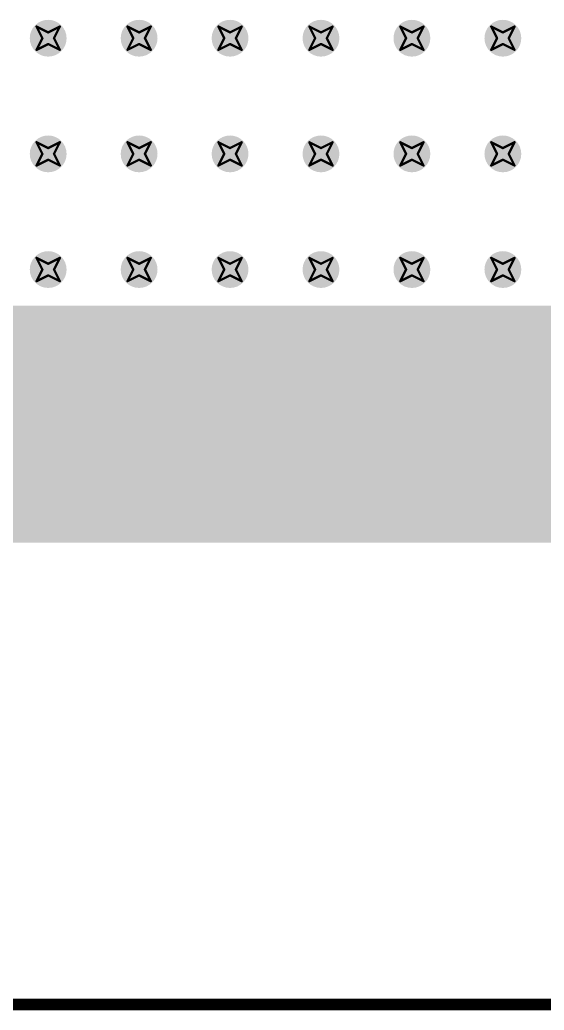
# Model space of a CAD drawing. Header units: inches. Extents: x -11 to 1110, y -7 to 455.
# Drawn here: x 615.66 to 627.12, y -0.13 to 21.51 of the extents above; entities that cross this region are included whole.
import ezdxf

# ---------------------------------------------------------------- set-up
doc = ezdxf.new("R2010")
doc.units = ezdxf.units.IN
for name, color, linetype in [('Board_outline', 216, 'Continuous'), ('Bottom Layer', 5, 'Continuous'), ('Bottom Solder', 6, 'Continuous'), ('Drill Drawing', 1, 'Continuous'), ('Top Layer', 1, 'Continuous'), ('Top Solder', 216, 'Continuous'), ('Via Holes', 16, 'Continuous')]:
    doc.layers.add(name, color=color, linetype=linetype)

msp = doc.modelspace()

# ---------------------------------------------------------------- hatches: boundary and pattern name
at = {"layer": 'Bottom Layer'}
h = msp.add_hatch(color=5, dxfattribs=at)
edge = h.paths.add_edge_path()
edge.add_arc((616.284, 21.107), 0.3, 0, 360)
h = msp.add_hatch(color=5, dxfattribs=at)
edge = h.paths.add_edge_path()
edge.add_arc((618.27, 21.107), 0.3, 0, 360)
h = msp.add_hatch(color=5, dxfattribs=at)
edge = h.paths.add_edge_path()
edge.add_arc((620.256, 21.107), 0.3, 0, 360)
h = msp.add_hatch(color=5, dxfattribs=at)
edge = h.paths.add_edge_path()
edge.add_arc((622.242, 21.107), 0.3, 0, 360)
h = msp.add_hatch(color=5, dxfattribs=at)
edge = h.paths.add_edge_path()
edge.add_arc((624.228, 21.107), 0.3, 0, 360)
h = msp.add_hatch(color=5, dxfattribs=at)
edge = h.paths.add_edge_path()
edge.add_arc((626.215, 21.107), 0.3, 0, 360)
h = msp.add_hatch(color=5, dxfattribs=at)
edge = h.paths.add_edge_path()
edge.add_arc((616.284, 18.58), 0.3, 0, 360)
h = msp.add_hatch(color=5, dxfattribs=at)
edge = h.paths.add_edge_path()
edge.add_arc((618.27, 18.58), 0.3, 0, 360)
h = msp.add_hatch(color=5, dxfattribs=at)
edge = h.paths.add_edge_path()
edge.add_arc((620.256, 18.58), 0.3, 0, 360)
h = msp.add_hatch(color=5, dxfattribs=at)
edge = h.paths.add_edge_path()
edge.add_arc((622.242, 18.58), 0.3, 0, 360)
h = msp.add_hatch(color=5, dxfattribs=at)
edge = h.paths.add_edge_path()
edge.add_arc((624.228, 18.58), 0.3, 0, 360)
h = msp.add_hatch(color=5, dxfattribs=at)
edge = h.paths.add_edge_path()
edge.add_arc((626.215, 18.58), 0.3, 0, 360)
h = msp.add_hatch(color=5, dxfattribs=at)
edge = h.paths.add_edge_path()
edge.add_arc((616.284, 16.053), 0.3, 0, 360)
h = msp.add_hatch(color=5, dxfattribs=at)
edge = h.paths.add_edge_path()
edge.add_arc((618.27, 16.053), 0.3, 0, 360)
h = msp.add_hatch(color=5, dxfattribs=at)
edge = h.paths.add_edge_path()
edge.add_arc((620.256, 16.053), 0.3, 0, 360)
h = msp.add_hatch(color=5, dxfattribs=at)
edge = h.paths.add_edge_path()
edge.add_arc((622.242, 16.053), 0.3, 0, 360)
h = msp.add_hatch(color=5, dxfattribs=at)
edge = h.paths.add_edge_path()
edge.add_arc((624.228, 16.053), 0.3, 0, 360)
h = msp.add_hatch(color=5, dxfattribs=at)
edge = h.paths.add_edge_path()
edge.add_arc((626.215, 16.053), 0.3, 0, 360)
msp.add_hatch(color=5, dxfattribs=at).paths.add_polyline_path([(638.324, 15.265), (638.324, 10.084), (638.324, 7.398), (636.222, 7.398), (636.222, 8.833), (633.25, 8.833), (633.25, 9.811), (633.25, 10.084), (590.448, 10.084), (590.448, 0.259), (560.172, 0.259), (560.172, 5.842), (576.809, 5.842), (576.809, 10.471), (575.64, 10.471), (575.64, 12.086), (574, 12.086), (573.731, 12.355), (573.731, 12.781), (573.736, 12.781), (573.736, 13.621), (573.956, 13.621), (573.956, 12.781), (574.536, 12.781), (574.536, 13.621), (586.638, 13.621), (586.638, 15.265)])
at = {"layer": 'Bottom Solder'}
h = msp.add_hatch(color=6, dxfattribs=at)
edge = h.paths.add_edge_path()
edge.add_arc((616.284, 21.107), 0.402, 0, 360)
h = msp.add_hatch(color=6, dxfattribs=at)
edge = h.paths.add_edge_path()
edge.add_arc((618.27, 21.107), 0.402, 0, 360)
h = msp.add_hatch(color=6, dxfattribs=at)
edge = h.paths.add_edge_path()
edge.add_arc((620.256, 21.107), 0.402, 0, 360)
h = msp.add_hatch(color=6, dxfattribs=at)
edge = h.paths.add_edge_path()
edge.add_arc((622.242, 21.107), 0.402, 0, 360)
h = msp.add_hatch(color=6, dxfattribs=at)
edge = h.paths.add_edge_path()
edge.add_arc((624.228, 21.107), 0.402, 0, 360)
h = msp.add_hatch(color=6, dxfattribs=at)
edge = h.paths.add_edge_path()
edge.add_arc((626.215, 21.107), 0.402, 0, 360)
h = msp.add_hatch(color=6, dxfattribs=at)
edge = h.paths.add_edge_path()
edge.add_arc((616.284, 18.58), 0.402, 0, 360)
h = msp.add_hatch(color=6, dxfattribs=at)
edge = h.paths.add_edge_path()
edge.add_arc((618.27, 18.58), 0.402, 0, 360)
h = msp.add_hatch(color=6, dxfattribs=at)
edge = h.paths.add_edge_path()
edge.add_arc((620.256, 18.58), 0.402, 0, 360)
h = msp.add_hatch(color=6, dxfattribs=at)
edge = h.paths.add_edge_path()
edge.add_arc((622.242, 18.58), 0.402, 0, 360)
h = msp.add_hatch(color=6, dxfattribs=at)
edge = h.paths.add_edge_path()
edge.add_arc((624.228, 18.58), 0.402, 0, 360)
h = msp.add_hatch(color=6, dxfattribs=at)
edge = h.paths.add_edge_path()
edge.add_arc((626.215, 18.58), 0.402, 0, 360)
h = msp.add_hatch(color=6, dxfattribs=at)
edge = h.paths.add_edge_path()
edge.add_arc((616.284, 16.053), 0.402, 0, 360)
h = msp.add_hatch(color=6, dxfattribs=at)
edge = h.paths.add_edge_path()
edge.add_arc((618.27, 16.053), 0.402, 0, 360)
h = msp.add_hatch(color=6, dxfattribs=at)
edge = h.paths.add_edge_path()
edge.add_arc((620.256, 16.053), 0.402, 0, 360)
h = msp.add_hatch(color=6, dxfattribs=at)
edge = h.paths.add_edge_path()
edge.add_arc((622.242, 16.053), 0.402, 0, 360)
h = msp.add_hatch(color=6, dxfattribs=at)
edge = h.paths.add_edge_path()
edge.add_arc((624.228, 16.053), 0.402, 0, 360)
h = msp.add_hatch(color=6, dxfattribs=at)
edge = h.paths.add_edge_path()
edge.add_arc((626.215, 16.053), 0.402, 0, 360)
at = {"layer": 'Top Layer'}
h = msp.add_hatch(color=1, dxfattribs=at)
edge = h.paths.add_edge_path()
edge.add_arc((616.284, 21.107), 0.3, 0, 360)
h = msp.add_hatch(color=1, dxfattribs=at)
edge = h.paths.add_edge_path()
edge.add_arc((618.27, 21.107), 0.3, 0, 360)
h = msp.add_hatch(color=1, dxfattribs=at)
edge = h.paths.add_edge_path()
edge.add_arc((620.256, 21.107), 0.3, 0, 360)
h = msp.add_hatch(color=1, dxfattribs=at)
edge = h.paths.add_edge_path()
edge.add_arc((622.242, 21.107), 0.3, 0, 360)
h = msp.add_hatch(color=1, dxfattribs=at)
edge = h.paths.add_edge_path()
edge.add_arc((624.228, 21.107), 0.3, 0, 360)
h = msp.add_hatch(color=1, dxfattribs=at)
edge = h.paths.add_edge_path()
edge.add_arc((626.215, 21.107), 0.3, 0, 360)
h = msp.add_hatch(color=1, dxfattribs=at)
edge = h.paths.add_edge_path()
edge.add_arc((616.284, 18.58), 0.3, 0, 360)
h = msp.add_hatch(color=1, dxfattribs=at)
edge = h.paths.add_edge_path()
edge.add_arc((618.27, 18.58), 0.3, 0, 360)
h = msp.add_hatch(color=1, dxfattribs=at)
edge = h.paths.add_edge_path()
edge.add_arc((620.256, 18.58), 0.3, 0, 360)
h = msp.add_hatch(color=1, dxfattribs=at)
edge = h.paths.add_edge_path()
edge.add_arc((622.242, 18.58), 0.3, 0, 360)
h = msp.add_hatch(color=1, dxfattribs=at)
edge = h.paths.add_edge_path()
edge.add_arc((624.228, 18.58), 0.3, 0, 360)
h = msp.add_hatch(color=1, dxfattribs=at)
edge = h.paths.add_edge_path()
edge.add_arc((626.215, 18.58), 0.3, 0, 360)
h = msp.add_hatch(color=1, dxfattribs=at)
edge = h.paths.add_edge_path()
edge.add_arc((616.284, 16.053), 0.3, 0, 360)
h = msp.add_hatch(color=1, dxfattribs=at)
edge = h.paths.add_edge_path()
edge.add_arc((618.27, 16.053), 0.3, 0, 360)
h = msp.add_hatch(color=1, dxfattribs=at)
edge = h.paths.add_edge_path()
edge.add_arc((620.256, 16.053), 0.3, 0, 360)
h = msp.add_hatch(color=1, dxfattribs=at)
edge = h.paths.add_edge_path()
edge.add_arc((622.242, 16.053), 0.3, 0, 360)
h = msp.add_hatch(color=1, dxfattribs=at)
edge = h.paths.add_edge_path()
edge.add_arc((624.228, 16.053), 0.3, 0, 360)
h = msp.add_hatch(color=1, dxfattribs=at)
edge = h.paths.add_edge_path()
edge.add_arc((626.215, 16.053), 0.3, 0, 360)
at = {"layer": 'Top Solder'}
h = msp.add_hatch(color=216, dxfattribs=at)
edge = h.paths.add_edge_path()
edge.add_arc((616.284, 21.107), 0.402, 0, 360)
h = msp.add_hatch(color=216, dxfattribs=at)
edge = h.paths.add_edge_path()
edge.add_arc((618.27, 21.107), 0.402, 0, 360)
h = msp.add_hatch(color=216, dxfattribs=at)
edge = h.paths.add_edge_path()
edge.add_arc((620.256, 21.107), 0.402, 0, 360)
h = msp.add_hatch(color=216, dxfattribs=at)
edge = h.paths.add_edge_path()
edge.add_arc((622.242, 21.107), 0.402, 0, 360)
h = msp.add_hatch(color=216, dxfattribs=at)
edge = h.paths.add_edge_path()
edge.add_arc((624.228, 21.107), 0.402, 0, 360)
h = msp.add_hatch(color=216, dxfattribs=at)
edge = h.paths.add_edge_path()
edge.add_arc((626.215, 21.107), 0.402, 0, 360)
h = msp.add_hatch(color=216, dxfattribs=at)
edge = h.paths.add_edge_path()
edge.add_arc((616.284, 18.58), 0.402, 0, 360)
h = msp.add_hatch(color=216, dxfattribs=at)
edge = h.paths.add_edge_path()
edge.add_arc((618.27, 18.58), 0.402, 0, 360)
h = msp.add_hatch(color=216, dxfattribs=at)
edge = h.paths.add_edge_path()
edge.add_arc((620.256, 18.58), 0.402, 0, 360)
h = msp.add_hatch(color=216, dxfattribs=at)
edge = h.paths.add_edge_path()
edge.add_arc((622.242, 18.58), 0.402, 0, 360)
h = msp.add_hatch(color=216, dxfattribs=at)
edge = h.paths.add_edge_path()
edge.add_arc((624.228, 18.58), 0.402, 0, 360)
h = msp.add_hatch(color=216, dxfattribs=at)
edge = h.paths.add_edge_path()
edge.add_arc((626.215, 18.58), 0.402, 0, 360)
h = msp.add_hatch(color=216, dxfattribs=at)
edge = h.paths.add_edge_path()
edge.add_arc((616.284, 16.053), 0.402, 0, 360)
h = msp.add_hatch(color=216, dxfattribs=at)
edge = h.paths.add_edge_path()
edge.add_arc((618.27, 16.053), 0.402, 0, 360)
h = msp.add_hatch(color=216, dxfattribs=at)
edge = h.paths.add_edge_path()
edge.add_arc((620.256, 16.053), 0.402, 0, 360)
h = msp.add_hatch(color=216, dxfattribs=at)
edge = h.paths.add_edge_path()
edge.add_arc((622.242, 16.053), 0.402, 0, 360)
h = msp.add_hatch(color=216, dxfattribs=at)
edge = h.paths.add_edge_path()
edge.add_arc((624.228, 16.053), 0.402, 0, 360)
h = msp.add_hatch(color=216, dxfattribs=at)
edge = h.paths.add_edge_path()
edge.add_arc((626.215, 16.053), 0.402, 0, 360)
at = {"layer": 'Via Holes'}
h = msp.add_hatch(color=7, dxfattribs=at)
edge = h.paths.add_edge_path()
edge.add_arc((616.284, 21.107), 0.15, 0, 360)
h = msp.add_hatch(color=7, dxfattribs=at)
edge = h.paths.add_edge_path()
edge.add_arc((618.27, 21.107), 0.15, 0, 360)
h = msp.add_hatch(color=7, dxfattribs=at)
edge = h.paths.add_edge_path()
edge.add_arc((620.256, 21.107), 0.15, 0, 360)
h = msp.add_hatch(color=7, dxfattribs=at)
edge = h.paths.add_edge_path()
edge.add_arc((622.242, 21.107), 0.15, 0, 360)
h = msp.add_hatch(color=7, dxfattribs=at)
edge = h.paths.add_edge_path()
edge.add_arc((624.228, 21.107), 0.15, 0, 360)
h = msp.add_hatch(color=7, dxfattribs=at)
edge = h.paths.add_edge_path()
edge.add_arc((626.215, 21.107), 0.15, 0, 360)
h = msp.add_hatch(color=7, dxfattribs=at)
edge = h.paths.add_edge_path()
edge.add_arc((616.284, 18.58), 0.15, 0, 360)
h = msp.add_hatch(color=7, dxfattribs=at)
edge = h.paths.add_edge_path()
edge.add_arc((618.27, 18.58), 0.15, 0, 360)
h = msp.add_hatch(color=7, dxfattribs=at)
edge = h.paths.add_edge_path()
edge.add_arc((620.256, 18.58), 0.15, 0, 360)
h = msp.add_hatch(color=7, dxfattribs=at)
edge = h.paths.add_edge_path()
edge.add_arc((622.242, 18.58), 0.15, 0, 360)
h = msp.add_hatch(color=7, dxfattribs=at)
edge = h.paths.add_edge_path()
edge.add_arc((624.228, 18.58), 0.15, 0, 360)
h = msp.add_hatch(color=7, dxfattribs=at)
edge = h.paths.add_edge_path()
edge.add_arc((626.215, 18.58), 0.15, 0, 360)
h = msp.add_hatch(color=7, dxfattribs=at)
edge = h.paths.add_edge_path()
edge.add_arc((616.284, 16.053), 0.15, 0, 360)
h = msp.add_hatch(color=7, dxfattribs=at)
edge = h.paths.add_edge_path()
edge.add_arc((618.27, 16.053), 0.15, 0, 360)
h = msp.add_hatch(color=7, dxfattribs=at)
edge = h.paths.add_edge_path()
edge.add_arc((620.256, 16.053), 0.15, 0, 360)
h = msp.add_hatch(color=7, dxfattribs=at)
edge = h.paths.add_edge_path()
edge.add_arc((622.242, 16.053), 0.15, 0, 360)
h = msp.add_hatch(color=7, dxfattribs=at)
edge = h.paths.add_edge_path()
edge.add_arc((624.228, 16.053), 0.15, 0, 360)
h = msp.add_hatch(color=7, dxfattribs=at)
edge = h.paths.add_edge_path()
edge.add_arc((626.215, 16.053), 0.15, 0, 360)

# ---------------------------------------------------------------- linework, layer by layer
at = {"layer": 'Board_outline'}
msp.add_lwpolyline([(0, 0, 0.254, 0.254, 0), (704, 0, 0.254, 0.254, 0)], format="xyseb", dxfattribs=at)
at = {"layer": 'Drill Drawing'}
for points in [[(616.03, 21.361, 0.0508, 0.0508, 0), (616.284, 21.234, 0.0508, 0.0508, 0)], [(616.03, 21.361, 0.0508, 0.0508, 0), (616.157, 21.107, 0.0508, 0.0508, 0)], [(616.284, 21.234, 0.0508, 0.0508, 0), (616.538, 21.361, 0.0508, 0.0508, 0)], [(616.411, 21.107, 0.0508, 0.0508, 0), (616.538, 21.361, 0.0508, 0.0508, 0)], [(618.016, 21.361, 0.0508, 0.0508, 0), (618.27, 21.234, 0.0508, 0.0508, 0)], [(618.016, 21.361, 0.0508, 0.0508, 0), (618.143, 21.107, 0.0508, 0.0508, 0)], [(618.27, 21.234, 0.0508, 0.0508, 0), (618.524, 21.361, 0.0508, 0.0508, 0)], [(618.397, 21.107, 0.0508, 0.0508, 0), (618.524, 21.361, 0.0508, 0.0508, 0)], [(620.002, 21.361, 0.0508, 0.0508, 0), (620.256, 21.234, 0.0508, 0.0508, 0)], [(620.002, 21.361, 0.0508, 0.0508, 0), (620.129, 21.107, 0.0508, 0.0508, 0)], [(620.256, 21.234, 0.0508, 0.0508, 0), (620.51, 21.361, 0.0508, 0.0508, 0)], [(620.383, 21.107, 0.0508, 0.0508, 0), (620.51, 21.361, 0.0508, 0.0508, 0)], [(621.988, 21.361, 0.0508, 0.0508, 0), (622.242, 21.234, 0.0508, 0.0508, 0)], [(621.988, 21.361, 0.0508, 0.0508, 0), (622.115, 21.107, 0.0508, 0.0508, 0)], [(622.242, 21.234, 0.0508, 0.0508, 0), (622.496, 21.361, 0.0508, 0.0508, 0)], [(622.369, 21.107, 0.0508, 0.0508, 0), (622.496, 21.361, 0.0508, 0.0508, 0)], [(623.974, 21.361, 0.0508, 0.0508, 0), (624.228, 21.234, 0.0508, 0.0508, 0)], [(623.974, 21.361, 0.0508, 0.0508, 0), (624.101, 21.107, 0.0508, 0.0508, 0)], [(624.228, 21.234, 0.0508, 0.0508, 0), (624.482, 21.361, 0.0508, 0.0508, 0)], [(624.355, 21.107, 0.0508, 0.0508, 0), (624.482, 21.361, 0.0508, 0.0508, 0)], [(625.961, 21.361, 0.0508, 0.0508, 0), (626.215, 21.234, 0.0508, 0.0508, 0)], [(625.961, 21.361, 0.0508, 0.0508, 0), (626.088, 21.107, 0.0508, 0.0508, 0)], [(626.215, 21.234, 0.0508, 0.0508, 0), (626.469, 21.361, 0.0508, 0.0508, 0)], [(626.342, 21.107, 0.0508, 0.0508, 0), (626.469, 21.361, 0.0508, 0.0508, 0)], [(616.03, 20.853, 0.0508, 0.0508, 0), (616.157, 21.107, 0.0508, 0.0508, 0)], [(616.03, 20.853, 0.0508, 0.0508, 0), (616.284, 20.98, 0.0508, 0.0508, 0)], [(616.284, 20.98, 0.0508, 0.0508, 0), (616.538, 20.853, 0.0508, 0.0508, 0)], [(616.411, 21.107, 0.0508, 0.0508, 0), (616.538, 20.853, 0.0508, 0.0508, 0)], [(618.016, 20.853, 0.0508, 0.0508, 0), (618.143, 21.107, 0.0508, 0.0508, 0)], [(618.016, 20.853, 0.0508, 0.0508, 0), (618.27, 20.98, 0.0508, 0.0508, 0)], [(618.27, 20.98, 0.0508, 0.0508, 0), (618.524, 20.853, 0.0508, 0.0508, 0)], [(618.397, 21.107, 0.0508, 0.0508, 0), (618.524, 20.853, 0.0508, 0.0508, 0)], [(620.002, 20.853, 0.0508, 0.0508, 0), (620.129, 21.107, 0.0508, 0.0508, 0)], [(620.002, 20.853, 0.0508, 0.0508, 0), (620.256, 20.98, 0.0508, 0.0508, 0)], [(620.256, 20.98, 0.0508, 0.0508, 0), (620.51, 20.853, 0.0508, 0.0508, 0)], [(620.383, 21.107, 0.0508, 0.0508, 0), (620.51, 20.853, 0.0508, 0.0508, 0)], [(621.988, 20.853, 0.0508, 0.0508, 0), (622.115, 21.107, 0.0508, 0.0508, 0)], [(621.988, 20.853, 0.0508, 0.0508, 0), (622.242, 20.98, 0.0508, 0.0508, 0)], [(622.242, 20.98, 0.0508, 0.0508, 0), (622.496, 20.853, 0.0508, 0.0508, 0)], [(622.369, 21.107, 0.0508, 0.0508, 0), (622.496, 20.853, 0.0508, 0.0508, 0)], [(623.974, 20.853, 0.0508, 0.0508, 0), (624.101, 21.107, 0.0508, 0.0508, 0)], [(623.974, 20.853, 0.0508, 0.0508, 0), (624.228, 20.98, 0.0508, 0.0508, 0)], [(624.228, 20.98, 0.0508, 0.0508, 0), (624.482, 20.853, 0.0508, 0.0508, 0)], [(624.355, 21.107, 0.0508, 0.0508, 0), (624.482, 20.853, 0.0508, 0.0508, 0)], [(625.961, 20.853, 0.0508, 0.0508, 0), (626.088, 21.107, 0.0508, 0.0508, 0)], [(625.961, 20.853, 0.0508, 0.0508, 0), (626.215, 20.98, 0.0508, 0.0508, 0)], [(626.215, 20.98, 0.0508, 0.0508, 0), (626.469, 20.853, 0.0508, 0.0508, 0)], [(626.342, 21.107, 0.0508, 0.0508, 0), (626.469, 20.853, 0.0508, 0.0508, 0)], [(616.03, 18.834, 0.0508, 0.0508, 0), (616.284, 18.707, 0.0508, 0.0508, 0)], [(616.03, 18.834, 0.0508, 0.0508, 0), (616.157, 18.58, 0.0508, 0.0508, 0)], [(616.284, 18.707, 0.0508, 0.0508, 0), (616.538, 18.834, 0.0508, 0.0508, 0)], [(616.411, 18.58, 0.0508, 0.0508, 0), (616.538, 18.834, 0.0508, 0.0508, 0)], [(618.016, 18.834, 0.0508, 0.0508, 0), (618.27, 18.707, 0.0508, 0.0508, 0)], [(618.016, 18.834, 0.0508, 0.0508, 0), (618.143, 18.58, 0.0508, 0.0508, 0)], [(618.27, 18.707, 0.0508, 0.0508, 0), (618.524, 18.834, 0.0508, 0.0508, 0)], [(618.397, 18.58, 0.0508, 0.0508, 0), (618.524, 18.834, 0.0508, 0.0508, 0)], [(620.002, 18.834, 0.0508, 0.0508, 0), (620.256, 18.707, 0.0508, 0.0508, 0)], [(620.002, 18.834, 0.0508, 0.0508, 0), (620.129, 18.58, 0.0508, 0.0508, 0)], [(620.256, 18.707, 0.0508, 0.0508, 0), (620.51, 18.834, 0.0508, 0.0508, 0)], [(620.383, 18.58, 0.0508, 0.0508, 0), (620.51, 18.834, 0.0508, 0.0508, 0)], [(621.988, 18.834, 0.0508, 0.0508, 0), (622.242, 18.707, 0.0508, 0.0508, 0)], [(621.988, 18.834, 0.0508, 0.0508, 0), (622.115, 18.58, 0.0508, 0.0508, 0)], [(622.242, 18.707, 0.0508, 0.0508, 0), (622.496, 18.834, 0.0508, 0.0508, 0)], [(622.369, 18.58, 0.0508, 0.0508, 0), (622.496, 18.834, 0.0508, 0.0508, 0)], [(623.974, 18.834, 0.0508, 0.0508, 0), (624.228, 18.707, 0.0508, 0.0508, 0)], [(623.974, 18.834, 0.0508, 0.0508, 0), (624.101, 18.58, 0.0508, 0.0508, 0)], [(624.228, 18.707, 0.0508, 0.0508, 0), (624.482, 18.834, 0.0508, 0.0508, 0)], [(624.355, 18.58, 0.0508, 0.0508, 0), (624.482, 18.834, 0.0508, 0.0508, 0)], [(625.961, 18.834, 0.0508, 0.0508, 0), (626.215, 18.707, 0.0508, 0.0508, 0)], [(625.961, 18.834, 0.0508, 0.0508, 0), (626.088, 18.58, 0.0508, 0.0508, 0)], [(626.215, 18.707, 0.0508, 0.0508, 0), (626.469, 18.834, 0.0508, 0.0508, 0)], [(626.342, 18.58, 0.0508, 0.0508, 0), (626.469, 18.834, 0.0508, 0.0508, 0)], [(616.03, 18.326, 0.0508, 0.0508, 0), (616.157, 18.58, 0.0508, 0.0508, 0)], [(616.03, 18.326, 0.0508, 0.0508, 0), (616.284, 18.453, 0.0508, 0.0508, 0)], [(616.284, 18.453, 0.0508, 0.0508, 0), (616.538, 18.326, 0.0508, 0.0508, 0)], [(616.411, 18.58, 0.0508, 0.0508, 0), (616.538, 18.326, 0.0508, 0.0508, 0)], [(618.016, 18.326, 0.0508, 0.0508, 0), (618.143, 18.58, 0.0508, 0.0508, 0)], [(618.016, 18.326, 0.0508, 0.0508, 0), (618.27, 18.453, 0.0508, 0.0508, 0)], [(618.27, 18.453, 0.0508, 0.0508, 0), (618.524, 18.326, 0.0508, 0.0508, 0)], [(618.397, 18.58, 0.0508, 0.0508, 0), (618.524, 18.326, 0.0508, 0.0508, 0)], [(620.002, 18.326, 0.0508, 0.0508, 0), (620.129, 18.58, 0.0508, 0.0508, 0)], [(620.002, 18.326, 0.0508, 0.0508, 0), (620.256, 18.453, 0.0508, 0.0508, 0)], [(620.256, 18.453, 0.0508, 0.0508, 0), (620.51, 18.326, 0.0508, 0.0508, 0)], [(620.383, 18.58, 0.0508, 0.0508, 0), (620.51, 18.326, 0.0508, 0.0508, 0)], [(621.988, 18.326, 0.0508, 0.0508, 0), (622.115, 18.58, 0.0508, 0.0508, 0)], [(621.988, 18.326, 0.0508, 0.0508, 0), (622.242, 18.453, 0.0508, 0.0508, 0)], [(622.242, 18.453, 0.0508, 0.0508, 0), (622.496, 18.326, 0.0508, 0.0508, 0)], [(622.369, 18.58, 0.0508, 0.0508, 0), (622.496, 18.326, 0.0508, 0.0508, 0)], [(623.974, 18.326, 0.0508, 0.0508, 0), (624.101, 18.58, 0.0508, 0.0508, 0)], [(623.974, 18.326, 0.0508, 0.0508, 0), (624.228, 18.453, 0.0508, 0.0508, 0)], [(624.228, 18.453, 0.0508, 0.0508, 0), (624.482, 18.326, 0.0508, 0.0508, 0)], [(624.355, 18.58, 0.0508, 0.0508, 0), (624.482, 18.326, 0.0508, 0.0508, 0)], [(625.961, 18.326, 0.0508, 0.0508, 0), (626.088, 18.58, 0.0508, 0.0508, 0)], [(625.961, 18.326, 0.0508, 0.0508, 0), (626.215, 18.453, 0.0508, 0.0508, 0)], [(626.215, 18.453, 0.0508, 0.0508, 0), (626.469, 18.326, 0.0508, 0.0508, 0)], [(626.342, 18.58, 0.0508, 0.0508, 0), (626.469, 18.326, 0.0508, 0.0508, 0)], [(616.03, 16.307, 0.0508, 0.0508, 0), (616.284, 16.18, 0.0508, 0.0508, 0)], [(616.03, 16.307, 0.0508, 0.0508, 0), (616.157, 16.053, 0.0508, 0.0508, 0)], [(616.284, 16.18, 0.0508, 0.0508, 0), (616.538, 16.307, 0.0508, 0.0508, 0)], [(616.411, 16.053, 0.0508, 0.0508, 0), (616.538, 16.307, 0.0508, 0.0508, 0)], [(618.016, 16.307, 0.0508, 0.0508, 0), (618.27, 16.18, 0.0508, 0.0508, 0)], [(618.016, 16.307, 0.0508, 0.0508, 0), (618.143, 16.053, 0.0508, 0.0508, 0)], [(618.27, 16.18, 0.0508, 0.0508, 0), (618.524, 16.307, 0.0508, 0.0508, 0)], [(618.397, 16.053, 0.0508, 0.0508, 0), (618.524, 16.307, 0.0508, 0.0508, 0)], [(620.002, 16.307, 0.0508, 0.0508, 0), (620.256, 16.18, 0.0508, 0.0508, 0)], [(620.002, 16.307, 0.0508, 0.0508, 0), (620.129, 16.053, 0.0508, 0.0508, 0)], [(620.256, 16.18, 0.0508, 0.0508, 0), (620.51, 16.307, 0.0508, 0.0508, 0)], [(620.383, 16.053, 0.0508, 0.0508, 0), (620.51, 16.307, 0.0508, 0.0508, 0)], [(621.988, 16.307, 0.0508, 0.0508, 0), (622.242, 16.18, 0.0508, 0.0508, 0)], [(621.988, 16.307, 0.0508, 0.0508, 0), (622.115, 16.053, 0.0508, 0.0508, 0)], [(622.242, 16.18, 0.0508, 0.0508, 0), (622.496, 16.307, 0.0508, 0.0508, 0)], [(622.369, 16.053, 0.0508, 0.0508, 0), (622.496, 16.307, 0.0508, 0.0508, 0)], [(623.974, 16.307, 0.0508, 0.0508, 0), (624.228, 16.18, 0.0508, 0.0508, 0)], [(623.974, 16.307, 0.0508, 0.0508, 0), (624.101, 16.053, 0.0508, 0.0508, 0)], [(624.228, 16.18, 0.0508, 0.0508, 0), (624.482, 16.307, 0.0508, 0.0508, 0)], [(624.355, 16.053, 0.0508, 0.0508, 0), (624.482, 16.307, 0.0508, 0.0508, 0)], [(625.961, 16.307, 0.0508, 0.0508, 0), (626.215, 16.18, 0.0508, 0.0508, 0)], [(625.961, 16.307, 0.0508, 0.0508, 0), (626.088, 16.053, 0.0508, 0.0508, 0)], [(626.215, 16.18, 0.0508, 0.0508, 0), (626.469, 16.307, 0.0508, 0.0508, 0)], [(626.342, 16.053, 0.0508, 0.0508, 0), (626.469, 16.307, 0.0508, 0.0508, 0)], [(616.03, 15.799, 0.0508, 0.0508, 0), (616.157, 16.053, 0.0508, 0.0508, 0)], [(616.411, 16.053, 0.0508, 0.0508, 0), (616.538, 15.799, 0.0508, 0.0508, 0)], [(618.016, 15.799, 0.0508, 0.0508, 0), (618.143, 16.053, 0.0508, 0.0508, 0)], [(618.397, 16.053, 0.0508, 0.0508, 0), (618.524, 15.799, 0.0508, 0.0508, 0)], [(620.002, 15.799, 0.0508, 0.0508, 0), (620.129, 16.053, 0.0508, 0.0508, 0)], [(620.383, 16.053, 0.0508, 0.0508, 0), (620.51, 15.799, 0.0508, 0.0508, 0)], [(621.988, 15.799, 0.0508, 0.0508, 0), (622.115, 16.053, 0.0508, 0.0508, 0)], [(622.369, 16.053, 0.0508, 0.0508, 0), (622.496, 15.799, 0.0508, 0.0508, 0)], [(623.974, 15.799, 0.0508, 0.0508, 0), (624.101, 16.053, 0.0508, 0.0508, 0)], [(624.355, 16.053, 0.0508, 0.0508, 0), (624.482, 15.799, 0.0508, 0.0508, 0)], [(625.961, 15.799, 0.0508, 0.0508, 0), (626.088, 16.053, 0.0508, 0.0508, 0)], [(626.342, 16.053, 0.0508, 0.0508, 0), (626.469, 15.799, 0.0508, 0.0508, 0)], [(616.03, 15.799, 0.0508, 0.0508, 0), (616.284, 15.926, 0.0508, 0.0508, 0)], [(616.284, 15.926, 0.0508, 0.0508, 0), (616.538, 15.799, 0.0508, 0.0508, 0)], [(618.016, 15.799, 0.0508, 0.0508, 0), (618.27, 15.926, 0.0508, 0.0508, 0)], [(618.27, 15.926, 0.0508, 0.0508, 0), (618.524, 15.799, 0.0508, 0.0508, 0)], [(620.002, 15.799, 0.0508, 0.0508, 0), (620.256, 15.926, 0.0508, 0.0508, 0)], [(620.256, 15.926, 0.0508, 0.0508, 0), (620.51, 15.799, 0.0508, 0.0508, 0)], [(621.988, 15.799, 0.0508, 0.0508, 0), (622.242, 15.926, 0.0508, 0.0508, 0)], [(622.242, 15.926, 0.0508, 0.0508, 0), (622.496, 15.799, 0.0508, 0.0508, 0)], [(623.974, 15.799, 0.0508, 0.0508, 0), (624.228, 15.926, 0.0508, 0.0508, 0)], [(624.228, 15.926, 0.0508, 0.0508, 0), (624.482, 15.799, 0.0508, 0.0508, 0)], [(625.961, 15.799, 0.0508, 0.0508, 0), (626.215, 15.926, 0.0508, 0.0508, 0)], [(626.215, 15.926, 0.0508, 0.0508, 0), (626.469, 15.799, 0.0508, 0.0508, 0)]]:
    msp.add_lwpolyline(points, format="xyseb", dxfattribs=at)
for points in [[(616.017, 21.361, 0.0254, 0.0254, 1), (616.043, 21.361, 0.0254, 0.0254, 1)], [(616.017, 21.361, 0.0254, 0.0254, 1), (616.043, 21.361, 0.0254, 0.0254, 1)], [(616.271, 21.234, 0.0254, 0.0254, 1), (616.297, 21.234, 0.0254, 0.0254, 1)], [(616.271, 21.234, 0.0254, 0.0254, 1), (616.297, 21.234, 0.0254, 0.0254, 1)], [(616.525, 21.361, 0.0254, 0.0254, 1), (616.551, 21.361, 0.0254, 0.0254, 1)], [(616.525, 21.361, 0.0254, 0.0254, 1), (616.551, 21.361, 0.0254, 0.0254, 1)], [(618.003, 21.361, 0.0254, 0.0254, 1), (618.029, 21.361, 0.0254, 0.0254, 1)], [(618.003, 21.361, 0.0254, 0.0254, 1), (618.029, 21.361, 0.0254, 0.0254, 1)], [(618.257, 21.234, 0.0254, 0.0254, 1), (618.283, 21.234, 0.0254, 0.0254, 1)], [(618.257, 21.234, 0.0254, 0.0254, 1), (618.283, 21.234, 0.0254, 0.0254, 1)], [(618.511, 21.361, 0.0254, 0.0254, 1), (618.537, 21.361, 0.0254, 0.0254, 1)], [(618.511, 21.361, 0.0254, 0.0254, 1), (618.537, 21.361, 0.0254, 0.0254, 1)], [(619.989, 21.361, 0.0254, 0.0254, 1), (620.015, 21.361, 0.0254, 0.0254, 1)], [(619.989, 21.361, 0.0254, 0.0254, 1), (620.015, 21.361, 0.0254, 0.0254, 1)], [(620.243, 21.234, 0.0254, 0.0254, 1), (620.269, 21.234, 0.0254, 0.0254, 1)], [(620.243, 21.234, 0.0254, 0.0254, 1), (620.269, 21.234, 0.0254, 0.0254, 1)], [(620.497, 21.361, 0.0254, 0.0254, 1), (620.523, 21.361, 0.0254, 0.0254, 1)], [(620.497, 21.361, 0.0254, 0.0254, 1), (620.523, 21.361, 0.0254, 0.0254, 1)], [(621.976, 21.361, 0.0254, 0.0254, 1), (622.001, 21.361, 0.0254, 0.0254, 1)], [(621.976, 21.361, 0.0254, 0.0254, 1), (622.001, 21.361, 0.0254, 0.0254, 1)], [(622.23, 21.234, 0.0254, 0.0254, 1), (622.255, 21.234, 0.0254, 0.0254, 1)], [(622.23, 21.234, 0.0254, 0.0254, 1), (622.255, 21.234, 0.0254, 0.0254, 1)], [(622.484, 21.361, 0.0254, 0.0254, 1), (622.509, 21.361, 0.0254, 0.0254, 1)], [(622.484, 21.361, 0.0254, 0.0254, 1), (622.509, 21.361, 0.0254, 0.0254, 1)], [(623.962, 21.361, 0.0254, 0.0254, 1), (623.987, 21.361, 0.0254, 0.0254, 1)], [(623.962, 21.361, 0.0254, 0.0254, 1), (623.987, 21.361, 0.0254, 0.0254, 1)], [(624.216, 21.234, 0.0254, 0.0254, 1), (624.241, 21.234, 0.0254, 0.0254, 1)], [(624.216, 21.234, 0.0254, 0.0254, 1), (624.241, 21.234, 0.0254, 0.0254, 1)], [(624.47, 21.361, 0.0254, 0.0254, 1), (624.495, 21.361, 0.0254, 0.0254, 1)], [(624.47, 21.361, 0.0254, 0.0254, 1), (624.495, 21.361, 0.0254, 0.0254, 1)], [(625.948, 21.361, 0.0254, 0.0254, 1), (625.973, 21.361, 0.0254, 0.0254, 1)], [(625.948, 21.361, 0.0254, 0.0254, 1), (625.973, 21.361, 0.0254, 0.0254, 1)], [(626.202, 21.234, 0.0254, 0.0254, 1), (626.227, 21.234, 0.0254, 0.0254, 1)], [(626.202, 21.234, 0.0254, 0.0254, 1), (626.227, 21.234, 0.0254, 0.0254, 1)], [(626.456, 21.361, 0.0254, 0.0254, 1), (626.481, 21.361, 0.0254, 0.0254, 1)], [(626.456, 21.361, 0.0254, 0.0254, 1), (626.481, 21.361, 0.0254, 0.0254, 1)], [(616.144, 21.107, 0.0254, 0.0254, 1), (616.17, 21.107, 0.0254, 0.0254, 1)], [(616.144, 21.107, 0.0254, 0.0254, 1), (616.17, 21.107, 0.0254, 0.0254, 1)], [(616.271, 20.98, 0.0254, 0.0254, 1), (616.297, 20.98, 0.0254, 0.0254, 1)], [(616.271, 20.98, 0.0254, 0.0254, 1), (616.297, 20.98, 0.0254, 0.0254, 1)], [(616.398, 21.107, 0.0254, 0.0254, 1), (616.424, 21.107, 0.0254, 0.0254, 1)], [(616.398, 21.107, 0.0254, 0.0254, 1), (616.424, 21.107, 0.0254, 0.0254, 1)], [(618.13, 21.107, 0.0254, 0.0254, 1), (618.156, 21.107, 0.0254, 0.0254, 1)], [(618.13, 21.107, 0.0254, 0.0254, 1), (618.156, 21.107, 0.0254, 0.0254, 1)], [(618.257, 20.98, 0.0254, 0.0254, 1), (618.283, 20.98, 0.0254, 0.0254, 1)], [(618.257, 20.98, 0.0254, 0.0254, 1), (618.283, 20.98, 0.0254, 0.0254, 1)], [(618.384, 21.107, 0.0254, 0.0254, 1), (618.41, 21.107, 0.0254, 0.0254, 1)], [(618.384, 21.107, 0.0254, 0.0254, 1), (618.41, 21.107, 0.0254, 0.0254, 1)], [(620.116, 21.107, 0.0254, 0.0254, 1), (620.142, 21.107, 0.0254, 0.0254, 1)], [(620.116, 21.107, 0.0254, 0.0254, 1), (620.142, 21.107, 0.0254, 0.0254, 1)], [(620.243, 20.98, 0.0254, 0.0254, 1), (620.269, 20.98, 0.0254, 0.0254, 1)], [(620.243, 20.98, 0.0254, 0.0254, 1), (620.269, 20.98, 0.0254, 0.0254, 1)], [(620.37, 21.107, 0.0254, 0.0254, 1), (620.396, 21.107, 0.0254, 0.0254, 1)], [(620.37, 21.107, 0.0254, 0.0254, 1), (620.396, 21.107, 0.0254, 0.0254, 1)], [(622.103, 21.107, 0.0254, 0.0254, 1), (622.128, 21.107, 0.0254, 0.0254, 1)], [(622.103, 21.107, 0.0254, 0.0254, 1), (622.128, 21.107, 0.0254, 0.0254, 1)], [(622.23, 20.98, 0.0254, 0.0254, 1), (622.255, 20.98, 0.0254, 0.0254, 1)], [(622.23, 20.98, 0.0254, 0.0254, 1), (622.255, 20.98, 0.0254, 0.0254, 1)], [(622.357, 21.107, 0.0254, 0.0254, 1), (622.382, 21.107, 0.0254, 0.0254, 1)], [(622.357, 21.107, 0.0254, 0.0254, 1), (622.382, 21.107, 0.0254, 0.0254, 1)], [(624.089, 21.107, 0.0254, 0.0254, 1), (624.114, 21.107, 0.0254, 0.0254, 1)], [(624.089, 21.107, 0.0254, 0.0254, 1), (624.114, 21.107, 0.0254, 0.0254, 1)], [(624.216, 20.98, 0.0254, 0.0254, 1), (624.241, 20.98, 0.0254, 0.0254, 1)], [(624.216, 20.98, 0.0254, 0.0254, 1), (624.241, 20.98, 0.0254, 0.0254, 1)], [(624.343, 21.107, 0.0254, 0.0254, 1), (624.368, 21.107, 0.0254, 0.0254, 1)], [(624.343, 21.107, 0.0254, 0.0254, 1), (624.368, 21.107, 0.0254, 0.0254, 1)], [(626.075, 21.107, 0.0254, 0.0254, 1), (626.1, 21.107, 0.0254, 0.0254, 1)], [(626.075, 21.107, 0.0254, 0.0254, 1), (626.1, 21.107, 0.0254, 0.0254, 1)], [(626.202, 20.98, 0.0254, 0.0254, 1), (626.227, 20.98, 0.0254, 0.0254, 1)], [(626.202, 20.98, 0.0254, 0.0254, 1), (626.227, 20.98, 0.0254, 0.0254, 1)], [(626.329, 21.107, 0.0254, 0.0254, 1), (626.354, 21.107, 0.0254, 0.0254, 1)], [(626.329, 21.107, 0.0254, 0.0254, 1), (626.354, 21.107, 0.0254, 0.0254, 1)], [(616.017, 20.853, 0.0254, 0.0254, 1), (616.043, 20.853, 0.0254, 0.0254, 1)], [(616.017, 20.853, 0.0254, 0.0254, 1), (616.043, 20.853, 0.0254, 0.0254, 1)], [(616.525, 20.853, 0.0254, 0.0254, 1), (616.551, 20.853, 0.0254, 0.0254, 1)], [(616.525, 20.853, 0.0254, 0.0254, 1), (616.551, 20.853, 0.0254, 0.0254, 1)], [(618.003, 20.853, 0.0254, 0.0254, 1), (618.029, 20.853, 0.0254, 0.0254, 1)], [(618.003, 20.853, 0.0254, 0.0254, 1), (618.029, 20.853, 0.0254, 0.0254, 1)], [(618.511, 20.853, 0.0254, 0.0254, 1), (618.537, 20.853, 0.0254, 0.0254, 1)], [(618.511, 20.853, 0.0254, 0.0254, 1), (618.537, 20.853, 0.0254, 0.0254, 1)], [(619.989, 20.853, 0.0254, 0.0254, 1), (620.015, 20.853, 0.0254, 0.0254, 1)], [(619.989, 20.853, 0.0254, 0.0254, 1), (620.015, 20.853, 0.0254, 0.0254, 1)], [(620.497, 20.853, 0.0254, 0.0254, 1), (620.523, 20.853, 0.0254, 0.0254, 1)], [(620.497, 20.853, 0.0254, 0.0254, 1), (620.523, 20.853, 0.0254, 0.0254, 1)], [(621.976, 20.853, 0.0254, 0.0254, 1), (622.001, 20.853, 0.0254, 0.0254, 1)], [(621.976, 20.853, 0.0254, 0.0254, 1), (622.001, 20.853, 0.0254, 0.0254, 1)], [(622.484, 20.853, 0.0254, 0.0254, 1), (622.509, 20.853, 0.0254, 0.0254, 1)], [(622.484, 20.853, 0.0254, 0.0254, 1), (622.509, 20.853, 0.0254, 0.0254, 1)], [(623.962, 20.853, 0.0254, 0.0254, 1), (623.987, 20.853, 0.0254, 0.0254, 1)], [(623.962, 20.853, 0.0254, 0.0254, 1), (623.987, 20.853, 0.0254, 0.0254, 1)], [(624.47, 20.853, 0.0254, 0.0254, 1), (624.495, 20.853, 0.0254, 0.0254, 1)], [(624.47, 20.853, 0.0254, 0.0254, 1), (624.495, 20.853, 0.0254, 0.0254, 1)], [(625.948, 20.853, 0.0254, 0.0254, 1), (625.973, 20.853, 0.0254, 0.0254, 1)], [(625.948, 20.853, 0.0254, 0.0254, 1), (625.973, 20.853, 0.0254, 0.0254, 1)], [(626.456, 20.853, 0.0254, 0.0254, 1), (626.481, 20.853, 0.0254, 0.0254, 1)], [(626.456, 20.853, 0.0254, 0.0254, 1), (626.481, 20.853, 0.0254, 0.0254, 1)], [(616.017, 18.834, 0.0254, 0.0254, 1), (616.043, 18.834, 0.0254, 0.0254, 1)], [(616.017, 18.834, 0.0254, 0.0254, 1), (616.043, 18.834, 0.0254, 0.0254, 1)], [(616.525, 18.834, 0.0254, 0.0254, 1), (616.551, 18.834, 0.0254, 0.0254, 1)], [(616.525, 18.834, 0.0254, 0.0254, 1), (616.551, 18.834, 0.0254, 0.0254, 1)], [(618.003, 18.834, 0.0254, 0.0254, 1), (618.029, 18.834, 0.0254, 0.0254, 1)], [(618.003, 18.834, 0.0254, 0.0254, 1), (618.029, 18.834, 0.0254, 0.0254, 1)], [(618.511, 18.834, 0.0254, 0.0254, 1), (618.537, 18.834, 0.0254, 0.0254, 1)], [(618.511, 18.834, 0.0254, 0.0254, 1), (618.537, 18.834, 0.0254, 0.0254, 1)], [(619.989, 18.834, 0.0254, 0.0254, 1), (620.015, 18.834, 0.0254, 0.0254, 1)], [(619.989, 18.834, 0.0254, 0.0254, 1), (620.015, 18.834, 0.0254, 0.0254, 1)], [(620.497, 18.834, 0.0254, 0.0254, 1), (620.523, 18.834, 0.0254, 0.0254, 1)], [(620.497, 18.834, 0.0254, 0.0254, 1), (620.523, 18.834, 0.0254, 0.0254, 1)], [(621.976, 18.834, 0.0254, 0.0254, 1), (622.001, 18.834, 0.0254, 0.0254, 1)], [(621.976, 18.834, 0.0254, 0.0254, 1), (622.001, 18.834, 0.0254, 0.0254, 1)], [(622.484, 18.834, 0.0254, 0.0254, 1), (622.509, 18.834, 0.0254, 0.0254, 1)], [(622.484, 18.834, 0.0254, 0.0254, 1), (622.509, 18.834, 0.0254, 0.0254, 1)], [(623.962, 18.834, 0.0254, 0.0254, 1), (623.987, 18.834, 0.0254, 0.0254, 1)], [(623.962, 18.834, 0.0254, 0.0254, 1), (623.987, 18.834, 0.0254, 0.0254, 1)], [(624.47, 18.834, 0.0254, 0.0254, 1), (624.495, 18.834, 0.0254, 0.0254, 1)], [(624.47, 18.834, 0.0254, 0.0254, 1), (624.495, 18.834, 0.0254, 0.0254, 1)], [(625.948, 18.834, 0.0254, 0.0254, 1), (625.973, 18.834, 0.0254, 0.0254, 1)], [(625.948, 18.834, 0.0254, 0.0254, 1), (625.973, 18.834, 0.0254, 0.0254, 1)], [(626.456, 18.834, 0.0254, 0.0254, 1), (626.481, 18.834, 0.0254, 0.0254, 1)], [(626.456, 18.834, 0.0254, 0.0254, 1), (626.481, 18.834, 0.0254, 0.0254, 1)], [(616.271, 18.707, 0.0254, 0.0254, 1), (616.297, 18.707, 0.0254, 0.0254, 1)], [(616.271, 18.707, 0.0254, 0.0254, 1), (616.297, 18.707, 0.0254, 0.0254, 1)], [(618.257, 18.707, 0.0254, 0.0254, 1), (618.283, 18.707, 0.0254, 0.0254, 1)], [(618.257, 18.707, 0.0254, 0.0254, 1), (618.283, 18.707, 0.0254, 0.0254, 1)], [(620.243, 18.707, 0.0254, 0.0254, 1), (620.269, 18.707, 0.0254, 0.0254, 1)], [(620.243, 18.707, 0.0254, 0.0254, 1), (620.269, 18.707, 0.0254, 0.0254, 1)], [(622.23, 18.707, 0.0254, 0.0254, 1), (622.255, 18.707, 0.0254, 0.0254, 1)], [(622.23, 18.707, 0.0254, 0.0254, 1), (622.255, 18.707, 0.0254, 0.0254, 1)], [(624.216, 18.707, 0.0254, 0.0254, 1), (624.241, 18.707, 0.0254, 0.0254, 1)], [(624.216, 18.707, 0.0254, 0.0254, 1), (624.241, 18.707, 0.0254, 0.0254, 1)], [(626.202, 18.707, 0.0254, 0.0254, 1), (626.227, 18.707, 0.0254, 0.0254, 1)], [(626.202, 18.707, 0.0254, 0.0254, 1), (626.227, 18.707, 0.0254, 0.0254, 1)], [(616.144, 18.58, 0.0254, 0.0254, 1), (616.17, 18.58, 0.0254, 0.0254, 1)], [(616.144, 18.58, 0.0254, 0.0254, 1), (616.17, 18.58, 0.0254, 0.0254, 1)], [(616.271, 18.453, 0.0254, 0.0254, 1), (616.297, 18.453, 0.0254, 0.0254, 1)], [(616.271, 18.453, 0.0254, 0.0254, 1), (616.297, 18.453, 0.0254, 0.0254, 1)], [(616.398, 18.58, 0.0254, 0.0254, 1), (616.424, 18.58, 0.0254, 0.0254, 1)], [(616.398, 18.58, 0.0254, 0.0254, 1), (616.424, 18.58, 0.0254, 0.0254, 1)], [(618.13, 18.58, 0.0254, 0.0254, 1), (618.156, 18.58, 0.0254, 0.0254, 1)], [(618.13, 18.58, 0.0254, 0.0254, 1), (618.156, 18.58, 0.0254, 0.0254, 1)], [(618.257, 18.453, 0.0254, 0.0254, 1), (618.283, 18.453, 0.0254, 0.0254, 1)], [(618.257, 18.453, 0.0254, 0.0254, 1), (618.283, 18.453, 0.0254, 0.0254, 1)], [(618.384, 18.58, 0.0254, 0.0254, 1), (618.41, 18.58, 0.0254, 0.0254, 1)], [(618.384, 18.58, 0.0254, 0.0254, 1), (618.41, 18.58, 0.0254, 0.0254, 1)], [(620.116, 18.58, 0.0254, 0.0254, 1), (620.142, 18.58, 0.0254, 0.0254, 1)], [(620.116, 18.58, 0.0254, 0.0254, 1), (620.142, 18.58, 0.0254, 0.0254, 1)], [(620.243, 18.453, 0.0254, 0.0254, 1), (620.269, 18.453, 0.0254, 0.0254, 1)], [(620.243, 18.453, 0.0254, 0.0254, 1), (620.269, 18.453, 0.0254, 0.0254, 1)], [(620.37, 18.58, 0.0254, 0.0254, 1), (620.396, 18.58, 0.0254, 0.0254, 1)], [(620.37, 18.58, 0.0254, 0.0254, 1), (620.396, 18.58, 0.0254, 0.0254, 1)], [(622.103, 18.58, 0.0254, 0.0254, 1), (622.128, 18.58, 0.0254, 0.0254, 1)], [(622.103, 18.58, 0.0254, 0.0254, 1), (622.128, 18.58, 0.0254, 0.0254, 1)], [(622.23, 18.453, 0.0254, 0.0254, 1), (622.255, 18.453, 0.0254, 0.0254, 1)], [(622.23, 18.453, 0.0254, 0.0254, 1), (622.255, 18.453, 0.0254, 0.0254, 1)], [(622.357, 18.58, 0.0254, 0.0254, 1), (622.382, 18.58, 0.0254, 0.0254, 1)], [(622.357, 18.58, 0.0254, 0.0254, 1), (622.382, 18.58, 0.0254, 0.0254, 1)], [(624.089, 18.58, 0.0254, 0.0254, 1), (624.114, 18.58, 0.0254, 0.0254, 1)], [(624.089, 18.58, 0.0254, 0.0254, 1), (624.114, 18.58, 0.0254, 0.0254, 1)], [(624.216, 18.453, 0.0254, 0.0254, 1), (624.241, 18.453, 0.0254, 0.0254, 1)], [(624.216, 18.453, 0.0254, 0.0254, 1), (624.241, 18.453, 0.0254, 0.0254, 1)], [(624.343, 18.58, 0.0254, 0.0254, 1), (624.368, 18.58, 0.0254, 0.0254, 1)], [(624.343, 18.58, 0.0254, 0.0254, 1), (624.368, 18.58, 0.0254, 0.0254, 1)], [(626.075, 18.58, 0.0254, 0.0254, 1), (626.1, 18.58, 0.0254, 0.0254, 1)], [(626.075, 18.58, 0.0254, 0.0254, 1), (626.1, 18.58, 0.0254, 0.0254, 1)], [(626.202, 18.453, 0.0254, 0.0254, 1), (626.227, 18.453, 0.0254, 0.0254, 1)], [(626.202, 18.453, 0.0254, 0.0254, 1), (626.227, 18.453, 0.0254, 0.0254, 1)], [(626.329, 18.58, 0.0254, 0.0254, 1), (626.354, 18.58, 0.0254, 0.0254, 1)], [(626.329, 18.58, 0.0254, 0.0254, 1), (626.354, 18.58, 0.0254, 0.0254, 1)], [(616.017, 18.326, 0.0254, 0.0254, 1), (616.043, 18.326, 0.0254, 0.0254, 1)], [(616.017, 18.326, 0.0254, 0.0254, 1), (616.043, 18.326, 0.0254, 0.0254, 1)], [(616.525, 18.326, 0.0254, 0.0254, 1), (616.551, 18.326, 0.0254, 0.0254, 1)], [(616.525, 18.326, 0.0254, 0.0254, 1), (616.551, 18.326, 0.0254, 0.0254, 1)], [(618.003, 18.326, 0.0254, 0.0254, 1), (618.029, 18.326, 0.0254, 0.0254, 1)], [(618.003, 18.326, 0.0254, 0.0254, 1), (618.029, 18.326, 0.0254, 0.0254, 1)], [(618.511, 18.326, 0.0254, 0.0254, 1), (618.537, 18.326, 0.0254, 0.0254, 1)], [(618.511, 18.326, 0.0254, 0.0254, 1), (618.537, 18.326, 0.0254, 0.0254, 1)], [(619.989, 18.326, 0.0254, 0.0254, 1), (620.015, 18.326, 0.0254, 0.0254, 1)], [(619.989, 18.326, 0.0254, 0.0254, 1), (620.015, 18.326, 0.0254, 0.0254, 1)], [(620.497, 18.326, 0.0254, 0.0254, 1), (620.523, 18.326, 0.0254, 0.0254, 1)], [(620.497, 18.326, 0.0254, 0.0254, 1), (620.523, 18.326, 0.0254, 0.0254, 1)], [(621.976, 18.326, 0.0254, 0.0254, 1), (622.001, 18.326, 0.0254, 0.0254, 1)], [(621.976, 18.326, 0.0254, 0.0254, 1), (622.001, 18.326, 0.0254, 0.0254, 1)], [(622.484, 18.326, 0.0254, 0.0254, 1), (622.509, 18.326, 0.0254, 0.0254, 1)], [(622.484, 18.326, 0.0254, 0.0254, 1), (622.509, 18.326, 0.0254, 0.0254, 1)], [(623.962, 18.326, 0.0254, 0.0254, 1), (623.987, 18.326, 0.0254, 0.0254, 1)], [(623.962, 18.326, 0.0254, 0.0254, 1), (623.987, 18.326, 0.0254, 0.0254, 1)], [(624.47, 18.326, 0.0254, 0.0254, 1), (624.495, 18.326, 0.0254, 0.0254, 1)], [(624.47, 18.326, 0.0254, 0.0254, 1), (624.495, 18.326, 0.0254, 0.0254, 1)], [(625.948, 18.326, 0.0254, 0.0254, 1), (625.973, 18.326, 0.0254, 0.0254, 1)], [(625.948, 18.326, 0.0254, 0.0254, 1), (625.973, 18.326, 0.0254, 0.0254, 1)], [(626.456, 18.326, 0.0254, 0.0254, 1), (626.481, 18.326, 0.0254, 0.0254, 1)], [(626.456, 18.326, 0.0254, 0.0254, 1), (626.481, 18.326, 0.0254, 0.0254, 1)], [(616.017, 16.307, 0.0254, 0.0254, 1), (616.043, 16.307, 0.0254, 0.0254, 1)], [(616.017, 16.307, 0.0254, 0.0254, 1), (616.043, 16.307, 0.0254, 0.0254, 1)], [(616.525, 16.307, 0.0254, 0.0254, 1), (616.551, 16.307, 0.0254, 0.0254, 1)], [(616.525, 16.307, 0.0254, 0.0254, 1), (616.551, 16.307, 0.0254, 0.0254, 1)], [(618.003, 16.307, 0.0254, 0.0254, 1), (618.029, 16.307, 0.0254, 0.0254, 1)], [(618.003, 16.307, 0.0254, 0.0254, 1), (618.029, 16.307, 0.0254, 0.0254, 1)], [(618.511, 16.307, 0.0254, 0.0254, 1), (618.537, 16.307, 0.0254, 0.0254, 1)], [(618.511, 16.307, 0.0254, 0.0254, 1), (618.537, 16.307, 0.0254, 0.0254, 1)], [(619.989, 16.307, 0.0254, 0.0254, 1), (620.015, 16.307, 0.0254, 0.0254, 1)], [(619.989, 16.307, 0.0254, 0.0254, 1), (620.015, 16.307, 0.0254, 0.0254, 1)], [(620.497, 16.307, 0.0254, 0.0254, 1), (620.523, 16.307, 0.0254, 0.0254, 1)], [(620.497, 16.307, 0.0254, 0.0254, 1), (620.523, 16.307, 0.0254, 0.0254, 1)], [(621.976, 16.307, 0.0254, 0.0254, 1), (622.001, 16.307, 0.0254, 0.0254, 1)], [(621.976, 16.307, 0.0254, 0.0254, 1), (622.001, 16.307, 0.0254, 0.0254, 1)], [(622.484, 16.307, 0.0254, 0.0254, 1), (622.509, 16.307, 0.0254, 0.0254, 1)], [(622.484, 16.307, 0.0254, 0.0254, 1), (622.509, 16.307, 0.0254, 0.0254, 1)], [(623.962, 16.307, 0.0254, 0.0254, 1), (623.987, 16.307, 0.0254, 0.0254, 1)], [(623.962, 16.307, 0.0254, 0.0254, 1), (623.987, 16.307, 0.0254, 0.0254, 1)], [(624.47, 16.307, 0.0254, 0.0254, 1), (624.495, 16.307, 0.0254, 0.0254, 1)], [(624.47, 16.307, 0.0254, 0.0254, 1), (624.495, 16.307, 0.0254, 0.0254, 1)], [(625.948, 16.307, 0.0254, 0.0254, 1), (625.973, 16.307, 0.0254, 0.0254, 1)], [(625.948, 16.307, 0.0254, 0.0254, 1), (625.973, 16.307, 0.0254, 0.0254, 1)], [(626.456, 16.307, 0.0254, 0.0254, 1), (626.481, 16.307, 0.0254, 0.0254, 1)], [(626.456, 16.307, 0.0254, 0.0254, 1), (626.481, 16.307, 0.0254, 0.0254, 1)], [(616.144, 16.053, 0.0254, 0.0254, 1), (616.17, 16.053, 0.0254, 0.0254, 1)], [(616.144, 16.053, 0.0254, 0.0254, 1), (616.17, 16.053, 0.0254, 0.0254, 1)], [(616.271, 16.18, 0.0254, 0.0254, 1), (616.297, 16.18, 0.0254, 0.0254, 1)], [(616.271, 16.18, 0.0254, 0.0254, 1), (616.297, 16.18, 0.0254, 0.0254, 1)], [(616.398, 16.053, 0.0254, 0.0254, 1), (616.424, 16.053, 0.0254, 0.0254, 1)], [(616.398, 16.053, 0.0254, 0.0254, 1), (616.424, 16.053, 0.0254, 0.0254, 1)], [(618.13, 16.053, 0.0254, 0.0254, 1), (618.156, 16.053, 0.0254, 0.0254, 1)], [(618.13, 16.053, 0.0254, 0.0254, 1), (618.156, 16.053, 0.0254, 0.0254, 1)], [(618.257, 16.18, 0.0254, 0.0254, 1), (618.283, 16.18, 0.0254, 0.0254, 1)], [(618.257, 16.18, 0.0254, 0.0254, 1), (618.283, 16.18, 0.0254, 0.0254, 1)], [(618.384, 16.053, 0.0254, 0.0254, 1), (618.41, 16.053, 0.0254, 0.0254, 1)], [(618.384, 16.053, 0.0254, 0.0254, 1), (618.41, 16.053, 0.0254, 0.0254, 1)], [(620.116, 16.053, 0.0254, 0.0254, 1), (620.142, 16.053, 0.0254, 0.0254, 1)], [(620.116, 16.053, 0.0254, 0.0254, 1), (620.142, 16.053, 0.0254, 0.0254, 1)], [(620.243, 16.18, 0.0254, 0.0254, 1), (620.269, 16.18, 0.0254, 0.0254, 1)], [(620.243, 16.18, 0.0254, 0.0254, 1), (620.269, 16.18, 0.0254, 0.0254, 1)], [(620.37, 16.053, 0.0254, 0.0254, 1), (620.396, 16.053, 0.0254, 0.0254, 1)], [(620.37, 16.053, 0.0254, 0.0254, 1), (620.396, 16.053, 0.0254, 0.0254, 1)], [(622.103, 16.053, 0.0254, 0.0254, 1), (622.128, 16.053, 0.0254, 0.0254, 1)], [(622.103, 16.053, 0.0254, 0.0254, 1), (622.128, 16.053, 0.0254, 0.0254, 1)], [(622.23, 16.18, 0.0254, 0.0254, 1), (622.255, 16.18, 0.0254, 0.0254, 1)], [(622.23, 16.18, 0.0254, 0.0254, 1), (622.255, 16.18, 0.0254, 0.0254, 1)], [(622.357, 16.053, 0.0254, 0.0254, 1), (622.382, 16.053, 0.0254, 0.0254, 1)], [(622.357, 16.053, 0.0254, 0.0254, 1), (622.382, 16.053, 0.0254, 0.0254, 1)], [(624.089, 16.053, 0.0254, 0.0254, 1), (624.114, 16.053, 0.0254, 0.0254, 1)], [(624.089, 16.053, 0.0254, 0.0254, 1), (624.114, 16.053, 0.0254, 0.0254, 1)], [(624.216, 16.18, 0.0254, 0.0254, 1), (624.241, 16.18, 0.0254, 0.0254, 1)], [(624.216, 16.18, 0.0254, 0.0254, 1), (624.241, 16.18, 0.0254, 0.0254, 1)], [(624.343, 16.053, 0.0254, 0.0254, 1), (624.368, 16.053, 0.0254, 0.0254, 1)], [(624.343, 16.053, 0.0254, 0.0254, 1), (624.368, 16.053, 0.0254, 0.0254, 1)], [(626.075, 16.053, 0.0254, 0.0254, 1), (626.1, 16.053, 0.0254, 0.0254, 1)], [(626.075, 16.053, 0.0254, 0.0254, 1), (626.1, 16.053, 0.0254, 0.0254, 1)], [(626.202, 16.18, 0.0254, 0.0254, 1), (626.227, 16.18, 0.0254, 0.0254, 1)], [(626.202, 16.18, 0.0254, 0.0254, 1), (626.227, 16.18, 0.0254, 0.0254, 1)], [(626.329, 16.053, 0.0254, 0.0254, 1), (626.354, 16.053, 0.0254, 0.0254, 1)], [(626.329, 16.053, 0.0254, 0.0254, 1), (626.354, 16.053, 0.0254, 0.0254, 1)], [(616.017, 15.799, 0.0254, 0.0254, 1), (616.043, 15.799, 0.0254, 0.0254, 1)], [(616.017, 15.799, 0.0254, 0.0254, 1), (616.043, 15.799, 0.0254, 0.0254, 1)], [(616.271, 15.926, 0.0254, 0.0254, 1), (616.297, 15.926, 0.0254, 0.0254, 1)], [(616.271, 15.926, 0.0254, 0.0254, 1), (616.297, 15.926, 0.0254, 0.0254, 1)], [(616.525, 15.799, 0.0254, 0.0254, 1), (616.551, 15.799, 0.0254, 0.0254, 1)], [(616.525, 15.799, 0.0254, 0.0254, 1), (616.551, 15.799, 0.0254, 0.0254, 1)], [(618.003, 15.799, 0.0254, 0.0254, 1), (618.029, 15.799, 0.0254, 0.0254, 1)], [(618.003, 15.799, 0.0254, 0.0254, 1), (618.029, 15.799, 0.0254, 0.0254, 1)], [(618.257, 15.926, 0.0254, 0.0254, 1), (618.283, 15.926, 0.0254, 0.0254, 1)], [(618.257, 15.926, 0.0254, 0.0254, 1), (618.283, 15.926, 0.0254, 0.0254, 1)], [(618.511, 15.799, 0.0254, 0.0254, 1), (618.537, 15.799, 0.0254, 0.0254, 1)], [(618.511, 15.799, 0.0254, 0.0254, 1), (618.537, 15.799, 0.0254, 0.0254, 1)], [(619.989, 15.799, 0.0254, 0.0254, 1), (620.015, 15.799, 0.0254, 0.0254, 1)], [(619.989, 15.799, 0.0254, 0.0254, 1), (620.015, 15.799, 0.0254, 0.0254, 1)], [(620.243, 15.926, 0.0254, 0.0254, 1), (620.269, 15.926, 0.0254, 0.0254, 1)], [(620.243, 15.926, 0.0254, 0.0254, 1), (620.269, 15.926, 0.0254, 0.0254, 1)], [(620.497, 15.799, 0.0254, 0.0254, 1), (620.523, 15.799, 0.0254, 0.0254, 1)], [(620.497, 15.799, 0.0254, 0.0254, 1), (620.523, 15.799, 0.0254, 0.0254, 1)], [(621.976, 15.799, 0.0254, 0.0254, 1), (622.001, 15.799, 0.0254, 0.0254, 1)], [(621.976, 15.799, 0.0254, 0.0254, 1), (622.001, 15.799, 0.0254, 0.0254, 1)], [(622.23, 15.926, 0.0254, 0.0254, 1), (622.255, 15.926, 0.0254, 0.0254, 1)], [(622.23, 15.926, 0.0254, 0.0254, 1), (622.255, 15.926, 0.0254, 0.0254, 1)], [(622.484, 15.799, 0.0254, 0.0254, 1), (622.509, 15.799, 0.0254, 0.0254, 1)], [(622.484, 15.799, 0.0254, 0.0254, 1), (622.509, 15.799, 0.0254, 0.0254, 1)], [(623.962, 15.799, 0.0254, 0.0254, 1), (623.987, 15.799, 0.0254, 0.0254, 1)], [(623.962, 15.799, 0.0254, 0.0254, 1), (623.987, 15.799, 0.0254, 0.0254, 1)], [(624.216, 15.926, 0.0254, 0.0254, 1), (624.241, 15.926, 0.0254, 0.0254, 1)], [(624.216, 15.926, 0.0254, 0.0254, 1), (624.241, 15.926, 0.0254, 0.0254, 1)], [(624.47, 15.799, 0.0254, 0.0254, 1), (624.495, 15.799, 0.0254, 0.0254, 1)], [(624.47, 15.799, 0.0254, 0.0254, 1), (624.495, 15.799, 0.0254, 0.0254, 1)], [(625.948, 15.799, 0.0254, 0.0254, 1), (625.973, 15.799, 0.0254, 0.0254, 1)], [(625.948, 15.799, 0.0254, 0.0254, 1), (625.973, 15.799, 0.0254, 0.0254, 1)], [(626.202, 15.926, 0.0254, 0.0254, 1), (626.227, 15.926, 0.0254, 0.0254, 1)], [(626.202, 15.926, 0.0254, 0.0254, 1), (626.227, 15.926, 0.0254, 0.0254, 1)], [(626.456, 15.799, 0.0254, 0.0254, 1), (626.481, 15.799, 0.0254, 0.0254, 1)], [(626.456, 15.799, 0.0254, 0.0254, 1), (626.481, 15.799, 0.0254, 0.0254, 1)]]:
    msp.add_lwpolyline(points, format="xyseb", close=True, dxfattribs=at)

doc.saveas('drawing.dxf')
